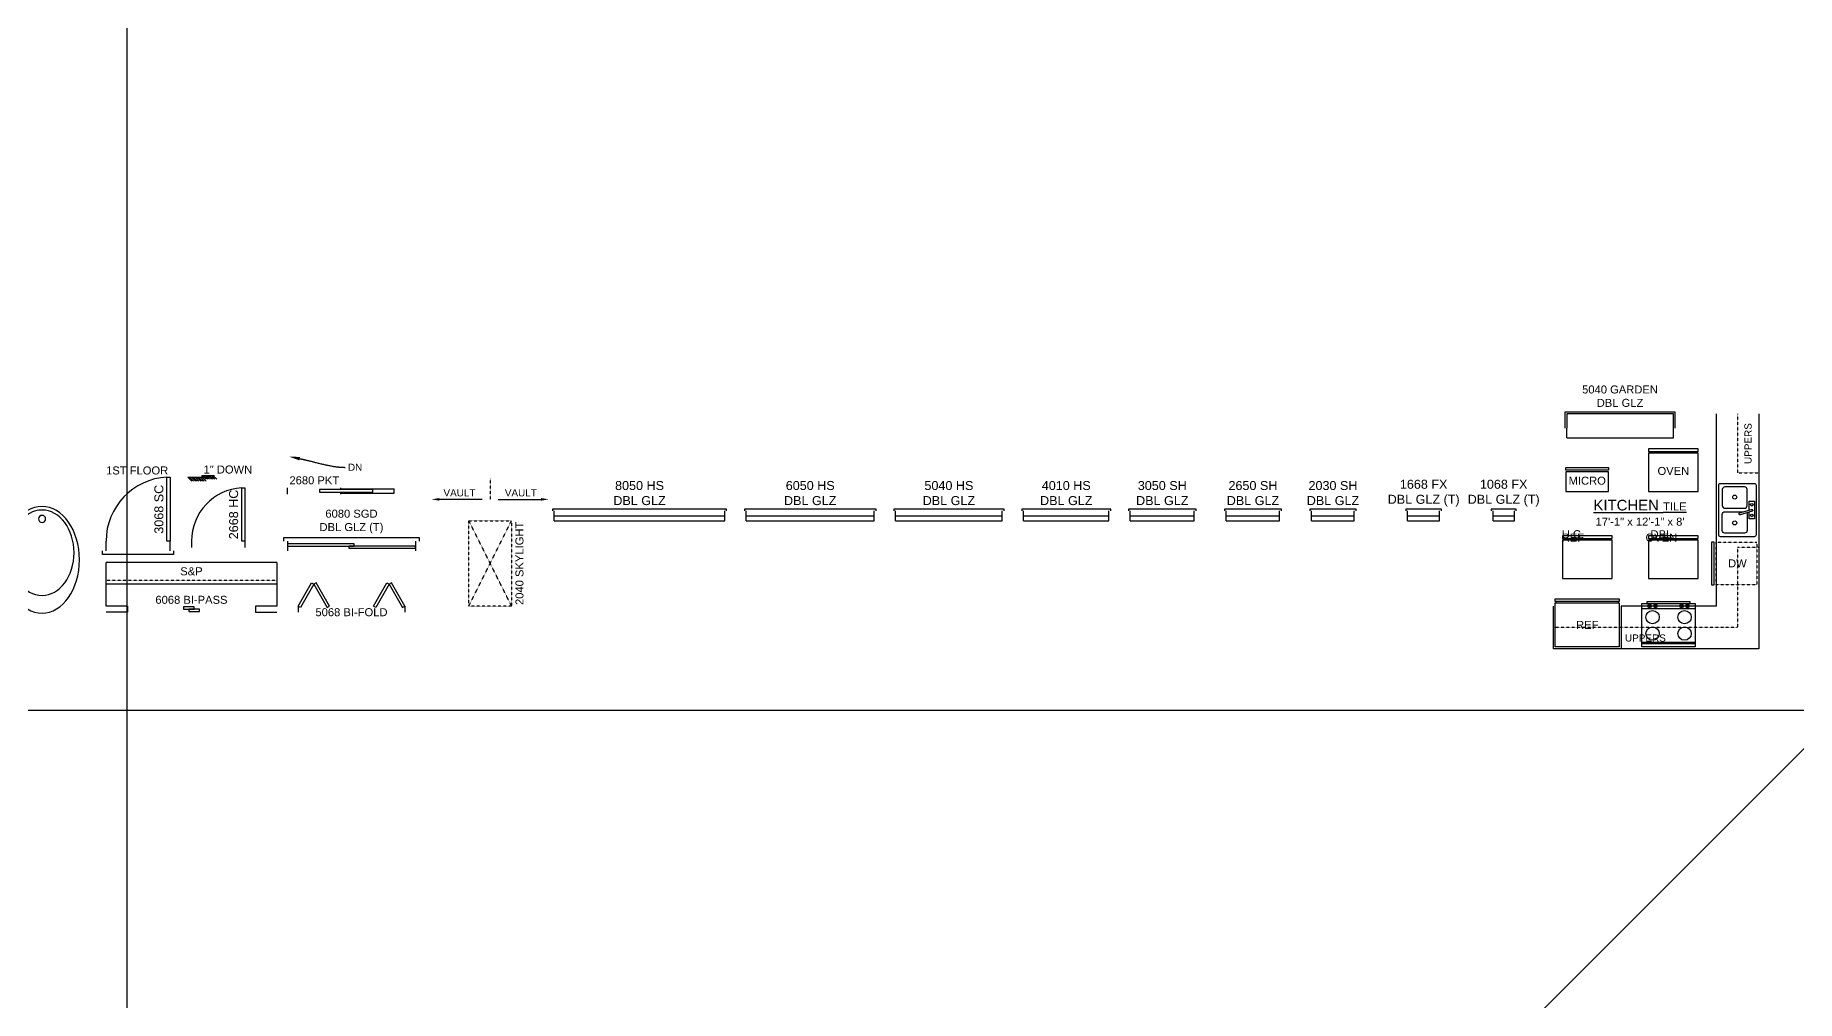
# Model space of a CAD drawing. Header units: inches. Extents: x -566 to 3217, y -8304 to 6564.
# Drawn here: x 184 to 1175, y 1037 to 1580 of the extents above; entities that cross this region are included whole.
import ezdxf

# ---------------------------------------------------------------- set-up
doc = ezdxf.new("R2010")
doc.units = ezdxf.units.IN
doc.header["$MEASUREMENT"] = 0
doc.header["$PDMODE"] = 1
doc.header["$PDSIZE"] = -2
doc.linetypes.add('HIDDEN2', pattern=[0.0045, 0.003, -0.0015])
doc.layers.get('0').update_dxf_attribs({"lineweight": 25})
doc.layers.get('DEFPOINTS').update_dxf_attribs({"lineweight": 25})
for name, color, linetype, lineweight, true_color in [('1-CAB', 40, 'Continuous', 25, 0xffbf00), ('1-DIM', 22, 'Continuous', 25, 0xcc3300), ('1-DOOR', 9, 'Continuous', 25, 0xc0c0c0), ('1-FIX', 1, 'Continuous', 25, 0xff0000), ('1-SOFFIT', 9, 'HIDDEN2', 25, 0xc0c0c0), ('1-WALL', 3, 'Continuous', 25, 0x00ff00), ('1-WIN', 9, 'Continuous', 25, 0xc0c0c0)]:
    doc.layers.add(name, color=color, linetype=linetype, lineweight=lineweight, true_color=true_color)
doc.layers.add('1-RMNAME', color=7, linetype='Continuous', lineweight=25)
doc.layers.add('1-TEXT', color=7, linetype='Continuous', lineweight=25)
doc.styles.add('Arial', font='arial.ttf')
doc.dimstyles.new('ANNOT', dxfattribs={"dimtxt": 0.083333, "dimasz": 0.18, "dimexe": 5e-05, "dimexo": 3.125e-05, "dimgap": 4.5e-05, "dimtad": 1, "dimdec": 3, "dimdsep": 46, "dimlunit": 4, "dimtxsty": 'Arial', "dimblk": 'VW_SLASH', "dimblk1": 'VW_SLASH', "dimblk2": 'VW_SLASH', "dimcen": 0, "dimdle": 5e-05, "dimazin": 0, "dimtfac": 1, "dimtdec": 3, "dimtix": 1, "dimtmove": 0, "dimatfit": 0, "dimldrblk": 'VW_SLASH', "dimfxl": 1, "dimfrac": 2, "dimtolj": 1, "dimarcsym": 0})

# ---------------------------------------------------------------- blocks, each defined once
blk = doc.blocks.new('tub5')
blk.add_circle((0, -11), 2)
for centre, major_axis, ratio in [((0, -34), (0, 30), 0.7), ((0, -30), (0, 24), 0.75)]:
    blk.add_ellipse(centre, major_axis=major_axis, ratio=ratio)
blk = doc.blocks.new('Group-75')
at = {"layer": '1-DOOR', "transparency": 33554664, "flags": 128}
blk.add_lwpolyline([(-891.58, 2476.3), (-891.58, 2474.8), (-861.58, 2474.8), (-861.58, 2476.3)], close=True, dxfattribs=at)
at = {"layer": '1-WALL', "transparency": 33554664}
for p, q in [((-909.58, 2473.8), (-909.58, 2477.3)), ((-879.58, 2476.8), (-879.58, 2477.3)), ((-879.58, 2476.8), (-849.58, 2476.8)), ((-849.58, 2474.3), (-849.58, 2476.8)), ((-879.58, 2473.8), (-879.58, 2474.3)), ((-879.58, 2474.3), (-849.58, 2474.3))]:
    blk.add_line(p, q, dxfattribs=at)
blk = doc.blocks.new('Group-76')
at = {"flags": 128}
blk.add_lwpolyline([(-933.58, 2447.3), (-935.33, 2447.3), (-935.33, 2477.3), (-933.58, 2477.3), (-933.58, 2447.3)], dxfattribs=at)
at = {"color": 1, "linetype": 'Continuous', "true_color": 0xff0000}
blk.add_arc((-933.48, 2447.25), 30.1, 93.53114, 179.91048, dxfattribs=at)
blk = doc.blocks.new('Group-77')
at = {"flags": 128}
blk.add_lwpolyline([(-975.58, 2447.3), (-977.33, 2447.3), (-977.33, 2483.3), (-975.58, 2483.3), (-975.58, 2447.3)], dxfattribs=at)
at = {"color": 1, "linetype": 'Continuous', "true_color": 0xff0000}
blk.add_arc((-975.5, 2447.26), 36.08, 92.91477, 179.93924, dxfattribs=at)
blk = doc.blocks.new('Group-78')
at = {"color": 7, "linetype": 'Continuous'}
for p, q in [((-651.58, 2461.55), (-579.58, 2461.55)), ((-651.58, 2458.8), (-579.58, 2458.8))]:
    blk.add_line(p, q, dxfattribs=at)
at = {"color": 7, "linetype": 'Continuous', "flags": 128}
blk.add_lwpolyline([(-578.58, 2464.3), (-578.58, 2465.3), (-652.58, 2465.3), (-652.58, 2464.3)], dxfattribs=at)
at = {"layer": 'DEFPOINTS'}
blk.add_line((-579.58, 2464.3), (-579.58, 2464.3), dxfattribs=at)
blk = doc.blocks.new('Group-79')
at = {"color": 7, "linetype": 'Continuous'}
for p, q in [((-567.58, 2461.55), (-507.58, 2461.55)), ((-567.58, 2458.8), (-507.58, 2458.8))]:
    blk.add_line(p, q, dxfattribs=at)
at = {"color": 7, "linetype": 'Continuous', "flags": 128}
blk.add_lwpolyline([(-506.58, 2464.3), (-506.58, 2465.3), (-568.58, 2465.3), (-568.58, 2464.3)], dxfattribs=at)
at = {"layer": 'DEFPOINTS'}
blk.add_line((-507.58, 2464.3), (-507.58, 2464.3), dxfattribs=at)
blk = doc.blocks.new('Group-80')
at = {"color": 7, "linetype": 'Continuous'}
for p, q in [((-495.58, 2461.55), (-447.58, 2461.55)), ((-495.58, 2458.8), (-447.58, 2458.8))]:
    blk.add_line(p, q, dxfattribs=at)
at = {"color": 7, "linetype": 'Continuous', "flags": 128}
blk.add_lwpolyline([(-446.58, 2464.3), (-446.58, 2465.3), (-496.58, 2465.3), (-496.58, 2464.3)], dxfattribs=at)
at = {"layer": 'DEFPOINTS'}
blk.add_line((-447.58, 2464.3), (-447.58, 2464.3), dxfattribs=at)
blk = doc.blocks.new('Group-81')
at = {"color": 7, "linetype": 'Continuous'}
for p, q in [((-435.58, 2461.55), (-399.58, 2461.55)), ((-435.58, 2458.8), (-399.58, 2458.8))]:
    blk.add_line(p, q, dxfattribs=at)
at = {"color": 7, "linetype": 'Continuous', "flags": 128}
blk.add_lwpolyline([(-398.58, 2464.3), (-398.58, 2465.3), (-436.58, 2465.3), (-436.58, 2464.3)], dxfattribs=at)
at = {"layer": 'DEFPOINTS'}
blk.add_line((-399.58, 2464.3), (-399.58, 2464.3), dxfattribs=at)
blk = doc.blocks.new('Group-82')
blk.add_line((-875.08, 2444.55), (-872.08, 2444.55))
at = {"flags": 128}
for points in [[(-909.58, 2445.8), (-909.58, 2444.55), (-872.08, 2444.55), (-872.08, 2445.8)], [(-875.08, 2444.55), (-875.08, 2443.3), (-837.58, 2443.3), (-837.58, 2444.55)]]:
    blk.add_lwpolyline(points, close=True, dxfattribs=at)
blk = doc.blocks.new('Group-83')
at = {"color": 7, "linetype": 'Continuous'}
for p, q in [((-759.58, 2461.55), (-663.58, 2461.55)), ((-759.58, 2458.8), (-663.58, 2458.8))]:
    blk.add_line(p, q, dxfattribs=at)
at = {"color": 7, "linetype": 'Continuous', "flags": 128}
blk.add_lwpolyline([(-662.58, 2464.3), (-662.58, 2465.3), (-760.58, 2465.3), (-760.58, 2464.3)], dxfattribs=at)
at = {"layer": 'DEFPOINTS'}
blk.add_line((-663.58, 2464.3), (-663.58, 2464.3), dxfattribs=at)
blk = doc.blocks.new('SLIDER DOOR')
blk.add_line((-1.5, 0), (1.5, 0))
at = {"flags": 128}
for points in [[(-4.5, 1.25), (-4.5, 0), (1.5, 0), (1.5, 1.25)], [(-1.5, 0), (-1.5, -1.25), (4.5, -1.25), (4.5, 0)]]:
    blk.add_lwpolyline(points, close=True, dxfattribs=at)
blk = doc.blocks.new('Group-84')
at = {"layer": '1-CAB', "linetype": 'HIDDEN2'}
blk.add_line((-1011.58, 2425.3), (-915.58, 2425.3), dxfattribs=at)
at = {"layer": '1-CAB', "linetype": 'Continuous'}
blk.add_line((-1011.58, 2423.3), (-915.58, 2423.3), dxfattribs=at)
at = {"layer": '1-WALL'}
for p, q in [((-915.58, 2435.3), (-1011.58, 2435.3)), ((-1011.58, 2410.8), (-1011.58, 2435.3)), ((-915.58, 2435.3), (-915.58, 2410.8)), ((-999.58, 2410.8), (-1011.58, 2410.8)), ((-999.58, 2410.8), (-999.58, 2407.3)), ((-915.58, 2410.8), (-927.58, 2410.8)), ((-927.58, 2410.8), (-927.58, 2407.3)), ((-999.58, 2407.3), (-1011.58, 2407.3)), ((-927.58, 2407.3), (-915.58, 2407.3))]:
    blk.add_line(p, q, dxfattribs=at)
at = {"layer": '1-DOOR'}
blk.add_blockref('SLIDER DOOR', (-963.58, 2409.05), dxfattribs=at)
at = {"layer": '1-TEXT', "char_height": 4.5, "attachment_point": 5, "line_spacing_factor": 1.004016, "style": 'Arial'}
for s, insert, width in [('S&P', (-963.58, 2430.31), 16.6661), ('6068 BI-PASS', (-963.58, 2414.28), 61.625)]:
    blk.add_mtext(s, dxfattribs=dict(at, insert=insert, width=width))
blk = doc.blocks.new('Group-85')
at = {"flags": 128}
for points in [[(-903.58, 2410.8), (-896.08, 2423.79), (-894.78, 2423.04), (-902.28, 2410.05)], [(-885.98, 2410.8), (-893.48, 2423.79), (-894.78, 2423.04), (-887.28, 2410.05)], [(-861.18, 2410.8), (-853.68, 2423.79), (-852.38, 2423.04), (-859.88, 2410.05)], [(-843.58, 2410.8), (-851.08, 2423.79), (-852.38, 2423.04), (-844.88, 2410.05)]]:
    blk.add_lwpolyline(points, close=True, dxfattribs=at)
at = {"layer": 'DEFPOINTS'}
blk.add_line((-873.58, 2410.8), (-873.58, 2410.8), dxfattribs=at)
blk = doc.blocks.new('Refer')
for p, q in [((-17.5, -25.75), (-17.5, -26.5)), ((17.5, -25.75), (17.5, -26.5))]:
    blk.add_line(p, q)
at = {"flags": 128}
for points in [[(-18, -1), (18, -1), (18, -25.75), (-18, -25.75)], [(-18, -26.5), (18, -26.5), (18, -28), (-18, -28)]]:
    blk.add_lwpolyline(points, close=True, dxfattribs=at)
blk = doc.blocks.new('SINK_KITCHEN')
at = {"flags": 128}
for points in [[(-14, 22.5), (14, 22.5, -0.414214), (15, 21.5), (15, 2.5, -0.414214), (14, 1.5), (-14, 1.5, -0.414214), (-15, 2.5), (-15, 21.5, -0.414214)], [(0, 20.6), (0, 20.6, -0.414214), (0.62, 20.26), (2.62, 13.55, -0.414214), (2.28, 12.93, -0.414214), (1.66, 13.27), (-0.34, 19.98, -0.414214)], [(-11.5, 3.5), (-2.5, 3.5, 0.414214), (-1, 5), (-1, 16, 0.414214), (-2.5, 17.5), (-11.5, 17.5, 0.414214), (-13, 16), (-13, 5, 0.414214)]]:
    blk.add_lwpolyline(points, format="xyb", close=True, dxfattribs=at)
blk.add_lwpolyline([(0.07, 18.6), (-5, 18.6), (-5, 21.6), (5, 21.6), (5, 18.6), (1.12, 18.6)], dxfattribs=at)
blk.add_lwpolyline([(1.55, 17.16, -0.174158), (2.5, 17.5), (11.5, 17.5, -0.414214), (13, 16), (13, 5, -0.414214), (11.5, 3.5), (2.5, 3.5, -0.414214), (1, 5), (1, 15.48)], format="xyb", dxfattribs=at)
for centre, radius in [((-3, 20.1), 0.75), ((3, 20.1), 0.75), ((-7.25, 10.5), 1.12), ((7.25, 10.5), 1.12)]:
    blk.add_circle(centre, radius)
blk = doc.blocks.new('DISHWASHER')
at = {"linetype": 'HIDDEN2'}
for p, q in [((-12, -0.5), (-12, 22.5)), ((-12, 22.5), (12, 22.5)), ((12, 22.5), (12, -0.5)), ((12, -0.5), (-12, -0.5))]:
    blk.add_line(p, q, dxfattribs=at)
for p, q in [((12, -1.5), (-12, -1.5)), ((-12, -1.5), (-12, -3)), ((-12, -3), (12, -3)), ((12, -3), (12, -1.5))]:
    blk.add_line(p, q)
blk = doc.blocks.new('OVEN_SINGLE')
for p, q in [((-13.5, -23.5), (-13.5, -22.5)), ((13.5, -23.5), (13.5, -22.5))]:
    blk.add_line(p, q)
at = {"flags": 128}
for points in [[(-14, -1), (14, -1), (14, -22.5), (-14, -22.5)], [(-14, -23.5), (14, -23.5), (14, -25), (-14, -25)]]:
    blk.add_lwpolyline(points, close=True, dxfattribs=at)
blk = doc.blocks.new('MICRO')
at = {"flags": 128}
for points in [[(12, 13.5), (-12, 13.5), (-12, 12), (12, 12)], [(-12, 11), (12, 11), (12, 0), (-12, 0)]]:
    blk.add_lwpolyline(points, close=True, dxfattribs=at)
blk = doc.blocks.new('OVEN_DBL')
for p, q in [((-13.5, -23.5), (-13.5, -22.5)), ((13.5, -23.5), (13.5, -22.5))]:
    blk.add_line(p, q)
at = {"flags": 128}
for points in [[(-14, -1), (14, -1), (14, -22.5), (-14, -22.5)], [(-14, -23.5), (14, -23.5), (14, -25), (-14, -25)]]:
    blk.add_lwpolyline(points, close=True, dxfattribs=at)
blk = doc.blocks.new('Group-90')
at = {"linetype": 'Continuous'}
for p, q in [((-192.08, 2448.8), (-192.08, 2447.8)), ((-165.08, 2448.8), (-165.08, 2447.8))]:
    blk.add_line(p, q, dxfattribs=at)
at = {"flags": 128}
blk.add_lwpolyline([(-192.58, 2448.8), (-164.58, 2448.8), (-164.58, 2450.3), (-192.58, 2450.3)], close=True, dxfattribs=at)
at = {"linetype": 'Continuous', "flags": 128}
blk.add_lwpolyline([(-192.58, 2426.3), (-164.58, 2426.3), (-164.58, 2447.8), (-192.58, 2447.8)], close=True, dxfattribs=at)
at = {"layer": 'DEFPOINTS', "color": 1, "true_color": 0xff0000}
for p, q in [((-193.58, 2449.3), (-193.58, 2449.3)), ((-163.58, 2449.3), (-163.58, 2449.3)), ((-193.58, 2425.3), (-193.58, 2425.3)), ((-163.58, 2425.3), (-163.58, 2425.3))]:
    blk.add_line(p, q, dxfattribs=at)
blk = doc.blocks.new('Group-91')
for p, q in [((-147.86, 2412.3), (-117.86, 2412.3)), ((-147.86, 2387.8), (-147.86, 2412.3)), ((-117.86, 2409.3), (-147.86, 2409.3)), ((-117.86, 2412.3), (-117.86, 2387.8)), ((-147.86, 2390.55), (-117.86, 2390.55)), ((-147.86, 2389.8), (-117.86, 2389.8)), ((-117.86, 2387.8), (-147.86, 2387.8))]:
    blk.add_line(p, q)
at = {"flags": 128}
blk.add_lwpolyline([(-144.86, 2412.3), (-144.86, 2413.3), (-120.86, 2413.3), (-120.86, 2412.3)], dxfattribs=at)
for points in [[(-143.78, 2411.55), (-143.28, 2411.55), (-143.28, 2410.05), (-143.78, 2410.05)], [(-140.44, 2411.55), (-139.94, 2411.55), (-139.94, 2410.05), (-140.44, 2410.05)], [(-125.28, 2411.55), (-125.78, 2411.55), (-125.78, 2410.05), (-125.28, 2410.05)], [(-121.94, 2411.55), (-122.44, 2411.55), (-122.44, 2410.05), (-121.94, 2410.05)]]:
    blk.add_lwpolyline(points, close=True, dxfattribs=at)
for centre, radius in [((-141.86, 2404.55), 3.75), ((-143.53, 2410.8), 1), ((-140.19, 2410.8), 1), ((-123.86, 2404.55), 3.75), ((-125.53, 2410.8), 1), ((-122.19, 2410.8), 1), ((-141.86, 2395.3), 3.75), ((-123.86, 2395.3), 3.75)]:
    blk.add_circle(centre, radius)
at = {"layer": 'DEFPOINTS', "color": 1, "true_color": 0xff0000}
for p, q in [((-148.86, 2386.8), (-148.86, 2386.8)), ((-116.86, 2386.8), (-116.86, 2386.8))]:
    blk.add_line(p, q, dxfattribs=at)
blk = doc.blocks.new('Group-95')
at = {"color": 7, "linetype": 'Continuous'}
for p, q in [((-333.58, 2461.55), (-309.58, 2461.55)), ((-333.58, 2458.8), (-309.58, 2458.8))]:
    blk.add_line(p, q, dxfattribs=at)
at = {"color": 7, "linetype": 'Continuous', "flags": 128}
blk.add_lwpolyline([(-308.58, 2464.3), (-308.58, 2465.3), (-334.58, 2465.3), (-334.58, 2464.3)], dxfattribs=at)
at = {"layer": 'DEFPOINTS'}
blk.add_line((-309.58, 2464.3), (-309.58, 2464.3), dxfattribs=at)
blk = doc.blocks.new('Group-96')
at = {"color": 7, "linetype": 'Continuous'}
for p, q in [((-231.58, 2461.55), (-219.58, 2461.55)), ((-231.58, 2458.8), (-219.58, 2458.8))]:
    blk.add_line(p, q, dxfattribs=at)
at = {"color": 7, "linetype": 'Continuous', "flags": 128}
blk.add_lwpolyline([(-218.58, 2464.3), (-218.58, 2465.3), (-232.58, 2465.3), (-232.58, 2464.3)], dxfattribs=at)
at = {"layer": 'DEFPOINTS'}
blk.add_line((-219.58, 2464.3), (-219.58, 2464.3), dxfattribs=at)
blk = doc.blocks.new('Group-97')
at = {"color": 7, "linetype": 'Continuous'}
for p, q in [((-381.58, 2461.55), (-351.58, 2461.55)), ((-381.58, 2458.8), (-351.58, 2458.8))]:
    blk.add_line(p, q, dxfattribs=at)
at = {"color": 7, "linetype": 'Continuous', "flags": 128}
blk.add_lwpolyline([(-350.58, 2464.3), (-350.58, 2465.3), (-382.58, 2465.3), (-382.58, 2464.3)], dxfattribs=at)
at = {"layer": 'DEFPOINTS'}
blk.add_line((-351.58, 2464.3), (-351.58, 2464.3), dxfattribs=at)
blk = doc.blocks.new('Group-98')
at = {"color": 7, "linetype": 'Continuous'}
for p, q in [((-279.58, 2461.55), (-261.58, 2461.55)), ((-279.58, 2458.8), (-261.58, 2458.8))]:
    blk.add_line(p, q, dxfattribs=at)
at = {"color": 7, "linetype": 'Continuous', "flags": 128}
blk.add_lwpolyline([(-260.58, 2464.3), (-260.58, 2465.3), (-280.58, 2465.3), (-280.58, 2464.3)], dxfattribs=at)
at = {"layer": 'DEFPOINTS'}
blk.add_line((-261.58, 2464.3), (-261.58, 2464.3), dxfattribs=at)
blk = doc.blocks.new('VW_SLASH')
at = {"color": 0, "linetype": 'ByBlock', "lineweight": -2, "transparency": 16777216}
blk.add_line((0.0003, 0), (-1, 0), dxfattribs=at)
at = {"color": 0, "linetype": 'Continuous', "lineweight": 5, "transparency": 16777216, "flags": 128}
blk.add_lwpolyline([(0.0001, 0.0001), (-0.0001, -0.0001)], dxfattribs=at)
blk = doc.blocks.new('*D392')
at = {"layer": '1-DIM', "color": 0, "lineweight": -2}
for p, q in [((235.63, 1317.89), (235.63, 1677.89)), ((319.67, 957.89), (235.53, 957.89)), ((235.63, 957.89), (235.63, 635.19)), ((235.63, 249.85), (235.63, 572.55)), ((319.67, 249.85), (235.53, 249.85)), ((235.63, -110.15), (235.63, -470.15))]:
    blk.add_line(p, q, dxfattribs=at)
at = {"layer": 'DEFPOINTS', "color": 0}
for p in [(235.63, 957.89), (319.67, 957.89), (319.67, 249.85)]:
    blk.add_point(p, dxfattribs=at)
at = {"layer": '1-DIM', "color": 0, "lineweight": -2, "xscale": 360, "yscale": 360, "zscale": 360}
for p, rotation in [((235.63, 957.89), 270), ((235.63, 249.85), 90)]:
    blk.add_blockref('VW_SLASH', p, dxfattribs=dict(at, rotation=rotation))
at = {"layer": '1-DIM', "color": 0, "insert": (235.63, 603.87), "char_height": 0.0833, "attachment_point": 5, "rotation": 90, "style": 'Arial'}
blk.add_mtext("\\A1;59'", dxfattribs=at)
blk = doc.blocks.new('Group-639')
at = {"layer": '1-TEXT', "color": 12, "linetype": 'Continuous', "lineweight": 25, "true_color": 0xcc0000}
blk.add_open_spline([(-902.69, 2493.68), (-901.09, 2493.37), (-896.3, 2492.25), (-889.94, 2490.59), (-883.56, 2489.24), (-878.71, 2488.8), (-877.08, 2488.8)], degree=2, dxfattribs=at)
at = {"layer": '1-TEXT', "color": 12, "linetype": 'Continuous', "true_color": 0xcc0000}
blk.add_solid([(-902.87, 2492.7), (-908.58, 2494.8), (-902.5, 2494.66)], dxfattribs=at)
at = {"layer": '1-TEXT', "color": 7, "insert": (-875.58, 2490.84), "char_height": 4, "attachment_point": 1, "line_spacing_factor": 1.004016, "style": 'Arial'}
blk.add_mtext('DN', dxfattribs=at)
blk = doc.blocks.new('Group-671')
at = {"layer": '1-TEXT', "color": 1, "lineweight": 25, "true_color": 0xff0000, "transparency": 33554687}
blk.add_line((-791.08, 2470.8), (-767.08, 2470.8), dxfattribs=at)
at = {"layer": '1-TEXT', "color": 1, "true_color": 0xff0000, "transparency": 33554687}
blk.add_solid([(-767.08, 2471.55), (-767.08, 2470.05), (-762.58, 2470.8)], dxfattribs=at)
at = {"layer": '1-TEXT', "color": 7, "transparency": 33554687, "insert": (-778.33, 2474.44), "char_height": 4, "attachment_point": 5, "line_spacing_factor": 1.004016, "style": 'Arial'}
blk.add_mtext('VAULT', dxfattribs=at)
blk = doc.blocks.new('Group-672')
at = {"layer": '1-TEXT', "color": 1, "lineweight": 25, "true_color": 0xff0000, "transparency": 33554687}
blk.add_line((-800.08, 2470.8), (-824.08, 2470.8), dxfattribs=at)
at = {"layer": '1-TEXT', "color": 1, "true_color": 0xff0000, "transparency": 33554687}
blk.add_solid([(-824.08, 2471.55), (-824.08, 2470.05), (-828.58, 2470.8)], dxfattribs=at)
at = {"layer": '1-TEXT', "color": 7, "transparency": 33554687, "insert": (-812.83, 2474.44), "char_height": 4, "attachment_point": 5, "line_spacing_factor": 1.004016, "style": 'Arial'}
blk.add_mtext('VAULT', dxfattribs=at)

msp = doc.modelspace()

# ---------------------------------------------------------------- linework, layer by layer
at = {"layer": '1-CAB'}
msp.add_line((1037.71, 1234.8), (1037.71, 1258.8), dxfattribs=at)
at = {"layer": '1-CAB', "flags": 128}
msp.add_lwpolyline([(1129.15, 1366.8), (1129.15, 1258.8), (1075.71, 1258.8), (1075.71, 1234.8)], dxfattribs=at)
at = {"layer": '1-CAB', "linetype": 'HIDDEN2', "flags": 128}
for points in [[(1141.15, 1366.8), (1141.15, 1333.8), (1153.15, 1333.8)], [(1153.15, 1291.8), (1141.15, 1291.8), (1141.15, 1246.8), (1037.71, 1246.8)]]:
    msp.add_lwpolyline(points, dxfattribs=at)
at = {"layer": '1-DOOR', "flags": 128}
for points in [[(261.71, 1289.8), (261.71, 1287.8), (221.71, 1287.8), (221.71, 1289.8)], [(323.71, 1295.3), (323.71, 1297.3), (399.71, 1297.3), (399.71, 1295.3)]]:
    msp.add_lwpolyline(points, dxfattribs=at)
at = {"layer": '1-SOFFIT'}
for p, q in [((439.71, 1330.8), (439.71, 1318.8)), ((451.71, 1258.8), (427.71, 1306.8)), ((427.71, 1258.8), (451.71, 1306.8))]:
    msp.add_line(p, q, dxfattribs=at)
at = {"layer": '1-SOFFIT', "flags": 128}
msp.add_lwpolyline([(427.71, 1306.8), (451.71, 1306.8), (451.71, 1258.8), (427.71, 1258.8)], close=True, dxfattribs=at)
at = {"layer": '1-TEXT', "color": 1, "true_color": 0xff0000}
for p, q in [((269.63, 1331.3), (277.71, 1331.3)), ((269.71, 1331.3), (271.94, 1329.07)), ((270.71, 1331.3), (272.94, 1329.07)), ((271.71, 1331.3), (273.94, 1329.07)), ((272.71, 1331.3), (274.94, 1329.07)), ((273.71, 1331.3), (275.94, 1329.07)), ((274.71, 1331.3), (276.94, 1329.07)), ((275.71, 1331.3), (277.94, 1329.07)), ((276.71, 1331.3), (278.94, 1329.07)), ((277.71, 1332.3), (284.68, 1332.3)), ((277.71, 1331.3), (277.71, 1332.3)), ((277.71, 1332.3), (279.94, 1330.07)), ((277.71, 1331.3), (279.94, 1329.07)), ((278.71, 1332.3), (280.94, 1330.07)), ((279.71, 1332.3), (281.94, 1330.07)), ((280.71, 1332.3), (282.94, 1330.07)), ((281.71, 1332.3), (283.94, 1330.07)), ((282.71, 1332.3), (284.94, 1330.07)), ((283.71, 1332.3), (285.94, 1330.07))]:
    msp.add_line(p, q, dxfattribs=at)
at = {"layer": '1-WALL'}
for p, q in [((1045.15, 1353.3), (1045.15, 1358.8)), ((1105.15, 1353.3), (1105.15, 1358.8)), ((475.71, 1306.8), (475.71, 1312.3)), ((571.71, 1306.8), (571.71, 1312.3)), ((583.71, 1306.8), (583.71, 1312.3)), ((655.71, 1306.8), (655.71, 1312.3)), ((667.71, 1306.8), (667.71, 1312.3)), ((727.71, 1306.8), (727.71, 1312.3)), ((739.71, 1306.8), (739.71, 1312.3)), ((787.71, 1306.8), (787.71, 1312.3)), ((799.71, 1306.8), (799.71, 1312.3)), ((835.71, 1306.8), (835.71, 1312.3)), ((853.71, 1306.8), (853.71, 1312.3)), ((883.71, 1306.8), (883.71, 1312.3)), ((901.71, 1306.8), (901.71, 1312.3)), ((925.71, 1306.8), (925.71, 1312.3)), ((955.71, 1306.8), (955.71, 1312.3)), ((973.71, 1306.8), (973.71, 1312.3)), ((1003.71, 1306.8), (1003.71, 1312.3)), ((1015.71, 1306.8), (1015.71, 1312.3)), ((223.71, 1289.8), (223.71, 1295.3)), ((259.71, 1289.8), (259.71, 1295.3)), ((271.71, 1295.3), (271.71, 1291.8)), ((301.71, 1295.3), (301.71, 1291.8)), ((325.71, 1295.3), (325.71, 1289.8)), ((397.71, 1295.3), (397.71, 1289.8)), ((331.71, 1258.8), (331.71, 1255.3)), ((391.71, 1258.8), (391.71, 1255.3))]:
    msp.add_line(p, q, dxfattribs=at)
at = {"layer": '1-WALL', "flags": 128}
msp.add_lwpolyline([(1153.15, 1366.8), (1153.15, 1234.8), (1037.71, 1234.8)], dxfattribs=at)
at = {"layer": '1-WIN'}
msp.add_line((1045.15, 1353.3), (1105.15, 1353.3), dxfattribs=at)
at = {"layer": '1-WIN', "flags": 128}
for points in [[(1106.15, 1358.8), (1106.15, 1367.8), (1044.15, 1367.8), (1044.15, 1358.8)], [(1105.15, 1358.8), (1105.15, 1366.8), (1045.15, 1366.8), (1045.15, 1358.8)]]:
    msp.add_lwpolyline(points, dxfattribs=at)
at = {"layer": 'DEFPOINTS', "color": 6, "true_color": 0xff00ff}
msp.add_line((1200, 1200), (0, 0), dxfattribs=at)
at = {"layer": 'DEFPOINTS', "color": 6, "true_color": 0xff00ff, "flags": 128}
msp.add_lwpolyline([(1200, 1200), (0, 1200), (0, 0), (1200, 0)], close=True, dxfattribs=at)

# ---------------------------------------------------------------- block references
at = {"layer": '1-DOOR'}
for name in ['Group-77', 'Group-76', 'Group-82', 'Group-85']:
    msp.add_blockref(name, (1235.29, -1152), dxfattribs=at)
at = {"layer": '1-FIX', "xscale": -1, "rotation": 180}
for name, p in [('OVEN_SINGLE', (1105.15, 1322.3)), ('OVEN_DBL', (1105.15, 1273.3))]:
    msp.add_blockref(name, p, dxfattribs=at)
at = {"layer": '1-FIX', "xscale": -1}
for name, p in [('MICRO', (1056.71, 1323.3)), ('tub5', (187.71, 1318.8))]:
    msp.add_blockref(name, p, dxfattribs=at)
at = {"layer": '1-FIX'}
for name, p, rotation in [('SINK_KITCHEN', (1129.15, 1312.8), 270), ('DISHWASHER', (1129.65, 1282.8), 270), ('Refer', (1056.71, 1234.8), 180)]:
    msp.add_blockref(name, p, dxfattribs=dict(at, rotation=rotation))
for name in ['Group-90', 'Group-91']:
    msp.add_blockref(name, (1235.29, -1152), dxfattribs=at)
at = {"layer": '1-TEXT'}
for name in ['Group-639', 'Group-672', 'Group-671']:
    msp.add_blockref(name, (1235.29, -1152), dxfattribs=at)
at = {"layer": '1-WALL'}
for name in ['Group-75', 'Group-84']:
    msp.add_blockref(name, (1235.29, -1152), dxfattribs=at)
at = {"layer": '1-WIN'}
for name in ['Group-83', 'Group-78', 'Group-79', 'Group-80', 'Group-81', 'Group-97', 'Group-95', 'Group-98', 'Group-96']:
    msp.add_blockref(name, (1235.29, -1152), dxfattribs=at)

# ---------------------------------------------------------------- texts
at = {"color": 7, "char_height": 4.5, "attachment_point": 5, "line_spacing_factor": 0.25, "style": 'Arial'}
for s, insert in [('MICRO', (1056.71, 1329.26)), ('OVEN', (1105.15, 1334.74)), ('U.C.\\PREF', (1048.63, 1298.25)), ('DBL\\POVEN', (1098.42, 1298.2)), ('DW', (1141.15, 1282.8)), ('REF', (1056.71, 1248.18))]:
    msp.add_mtext(s, dxfattribs=dict(at, insert=insert))
at = {"layer": '1-RMNAME', "insert": (1086.41, 1311.24), "char_height": 6, "attachment_point": 5, "line_spacing_factor": 1.004016, "style": 'Arial'}
msp.add_mtext('{\\LKITCHEN }{\\H0.75x;\\LTILE}{\\H1x;\\L\\P}{\\H0.75x;\\l17\'-1" x 12\'-1" x 8\'}', dxfattribs=at)
at = {"layer": '1-TEXT', "line_spacing_factor": 1.004016, "style": 'Arial'}
for s, insert, char_height, attachment_point in [('5040 GARDEN\\PDBL GLZ', (1075.15, 1376.8), 4.5, 5), ('DN', (359.71, 1338.87), 4, 1), ('1ST FLOOR', (223.71, 1337.3), 4.502, 1), ('2680 PKT', (340.8, 1329.48), 4.5, 5), ('8050 HS\\PDBL GLZ', (523.71, 1322.3), 5.063, 5), ('6050 HS\\PDBL GLZ', (619.71, 1322.3), 5.063, 5), ('5040 HS\\PDBL GLZ', (697.71, 1322.3), 5.063, 5), ('4010 HS\\PDBL GLZ', (763.71, 1322.3), 5.063, 5), ('3050 SH\\PDBL GLZ', (817.71, 1322.3), 5.063, 5), ('2650 SH\\PDBL GLZ', (868.71, 1322.3), 5.063, 5), ('2030 SH\\PDBL GLZ', (913.71, 1322.3), 5.063, 5), ('1668 FX\\PDBL GLZ (T)', (964.71, 1322.3), 5.0625, 5), ('1068 FX\\PDBL GLZ (T)', (1009.71, 1322.3), 5.0625, 5), ('6080 SGD\\PDBL GLZ (T)', (361.71, 1306.3), 4.5, 5), ('5068 BI-FOLD', (361.71, 1255.3), 4.5, 5), ('UPPERS', (1089.43, 1240.8), 4, 5)]:
    msp.add_mtext(s, dxfattribs=dict(at, insert=insert, char_height=char_height, attachment_point=attachment_point))
at = {"layer": '1-TEXT', "attachment_point": 5, "rotation": 90, "line_spacing_factor": 1.004016, "style": 'Arial'}
for s, insert, char_height in [('UPPERS', (1147.15, 1350.18), 4), ('3068 SC', (253.43, 1313.23), 5.063), ('2668 HC', (295.46, 1310.3), 5.063), ('2040 SKYLIGHT', (456.21, 1282.8), 4.5)]:
    msp.add_mtext(s, dxfattribs=dict(at, insert=insert, char_height=char_height))
at = {"layer": '1-TEXT', "color": 7, "insert": (278.51, 1337.83), "char_height": 4.5, "attachment_point": 1, "line_spacing_factor": 0.25, "style": 'Arial'}
msp.add_mtext('1" DOWN', dxfattribs=at)

# ---------------------------------------------------------------- dimensions: what is measured, and where the dimension line sits
at = {"layer": '1-DIM'}
dim = msp.add_linear_dim(base=(235.63, 957.89), p1=(319.67, 249.85), p2=(319.67, 957.89), angle=270, dimstyle='ANNOT', override={"dimtxt": 0.083333, "dimasz": 360, "dimexe": 0.1, "dimgap": 31.25, "dimtad": 0, "dimdec": 0, "dimpost": '<>', "dimtxsty": 'Arial', "dimdle": 0.1}, dxfattribs=at)
dim.commit()
dim.dimension.update_dxf_attribs({"geometry": '*D392', "text_midpoint": (235.63, 603.87)})

doc.saveas('drawing.dxf')
